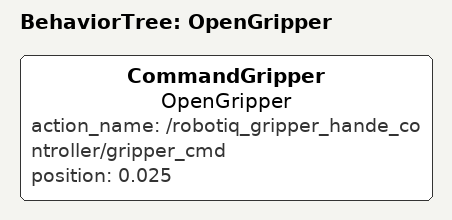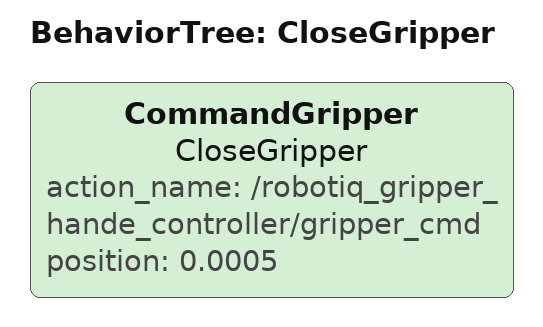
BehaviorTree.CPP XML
<root>

  <!-- Gripper commands -->
  <BehaviorTree ID="OpenGripper">
    <CommandGripper
      name="OpenGripper"
      action_name="/robotiq_gripper_hande_controller/gripper_cmd"
      position="0.025"
    />
  </BehaviorTree>

  <BehaviorTree ID="CloseGripper">
    <CommandGripper
      name="CloseGripper"
      action_name="/robotiq_gripper_hande_controller/gripper_cmd"
      position="0.0005"
    />
  </BehaviorTree>

</root>
